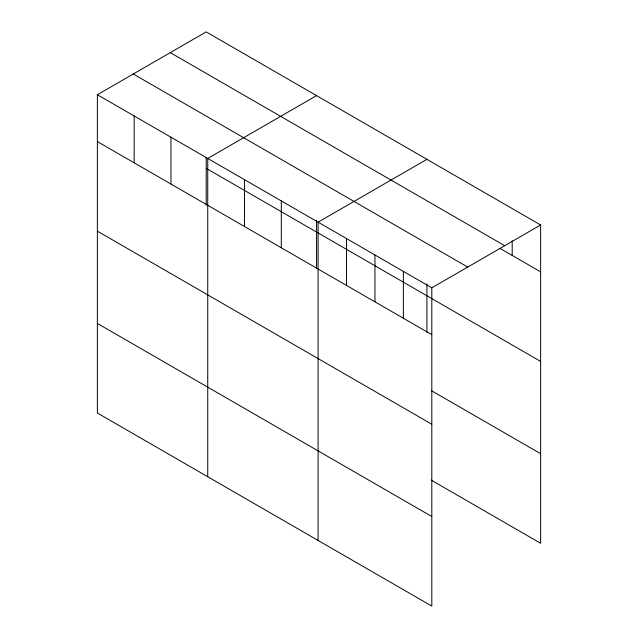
<?xml version="1.0" encoding="UTF-8"?>
<svg xmlns="http://www.w3.org/2000/svg" width="638" height="638" viewBox="0 0 638 638"><rect width="100%" height="100%" fill="white"/><g stroke="black" fill="none" stroke-linecap="round" stroke-linejoin="round"><path stroke-width="0.96" d="M97.375 94.727L431.806 287.81L431.806 606.1L97.375 413.017L97.375 94.727L206.194 31.9L540.625 224.983L540.625 543.273L431.224 480.111M316.552 95.62L207.733 158.447L207.733 476.73M426.918 159.341L318.099 222.16L318.099 540.45M431.806 287.81L540.625 224.983M170.282 52.635L504.722 245.718M500.144 248.461L540.625 271.836M133.278 73.992L467.718 267.083M206.194 168.328L540.625 361.411M97.375 141.58L431.806 334.663M431.224 390.536L540.625 453.698M97.375 231.155L431.806 424.238M97.375 323.442L431.806 516.525M512.202 240.789L512.202 255.423M426.918 283.822L426.918 332.478M403.383 271.397L403.383 318.25M374.953 254.985L374.953 301.838M346.53 238.572L346.53 285.425M316.552 220.102L316.552 268.765M281.31 200.922L281.31 247.775M244.521 179.685L244.521 226.538M206.194 157.379L206.194 205.045M170.944 137.202L170.944 184.055M134.163 115.964L134.163 162.818"/></g></svg>
